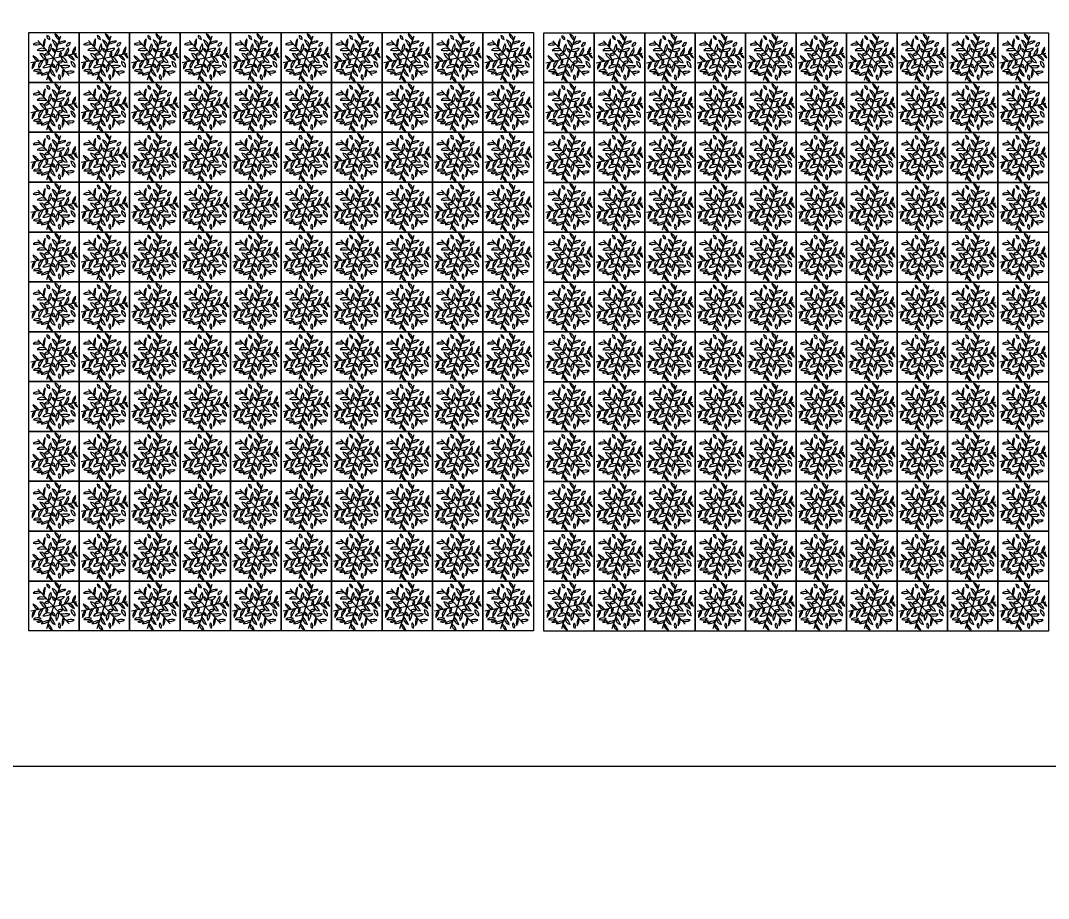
# Model space of a CAD drawing. Header units: metres. Extents: x 256329 to 886268, y -249371 to 355.
# Drawn here: x 283942.9 to 284017.1, y -1363.9 to -1300.5 of the extents above; entities that cross this region are included whole.
import ezdxf

# ---------------------------------------------------------------- set-up
doc = ezdxf.new("R2010")
doc.units = ezdxf.units.M
doc.header["$MEASUREMENT"] = 0
doc.linetypes.add('CONTINULUS', pattern=[0])
doc.layers.get('0').update_dxf_attribs({"lineweight": 18})
doc.layers.add('PLANTATION_TREECOVER', color=7, linetype='Continuous', lineweight=0)
doc.layers.add('Tree', color=74, linetype='Continuous', lineweight=13)

# ---------------------------------------------------------------- blocks, each defined once
blk = doc.blocks.new('A$C6F0F3F3F')
at = {"layer": 'Tree'}
for points in [[(11.426392, 11.790096, 0), (15.031606, 22.902685, 0)], [(11.426392, 11.790096, 0), (3.605215, 20.468598, 0)], [(11.426392, 11.790096, 0), (0, 9.356009, 0)], [(11.426392, 11.790096, 0), (7.821177, 0.677507, 0)], [(11.426392, 11.790096, 0), (22.852784, 14.224183, 0)], [(11.426392, 11.790096, 0), (19.247569, 3.111594, 0)]]:
    blk.add_polyline3d(points, dxfattribs=at)
for centre, radius, start, end in [((11.120845, 18.413345), 4.90957, 143.352114, 190.996545), ((-1.25612, 20.592765), 8.471286, 338.197007, 5.086634), ((9.764253, 22.825559), 1.769329, 176.542682, 264.472253), ((7.667081, 21.033932), 1.926978, 0.907665, 80.10727), ((9.887161, 17.601211), 3.271067, 347.270177, 75.718811), ((27.784167, 28.312846), 18.680149, 203.811293, 217.500286), ((11.020776, 20.654709), 3.276921, 359.750033, 72.049714), ((19.329942, 26.484926), 7.787059, 200.387846, 229.063215), ((2.53322, 26.114065), 7.787059, 260.387846, 289.063215), ((3.427754, 16.003007), 3.276921, 59.750033, 132.049714), ((5.624203, 13.362641), 3.271067, 47.270177, 135.718811), ((5.296158, 34.21772), 18.680149, 263.811293, 277.500286), ((15.092097, 15.239064), 6.227079, 145.152652, 185.934817), ((7.192581, 17.275586), 3.177145, 302.472927, 28.614542), ((12.533412, 16.438094), 1.769329, 176.542682, 264.472253), ((10.43624, 14.646467), 1.926978, 0.907665, 80.10727), ((16.246138, 10.339986), 6.227079, 85.152652, 125.934817), ((14.06006, 18.199428), 3.177145, 242.472927, 328.614542), ((17.00952, 15.366332), 4.90957, 83.352114, 130.996545), ((12.708471, 27.174808), 8.471286, 278.197007, 305.086634), ((33.914401, 5.885222), 18.680149, 143.811293, 157.500286), ((15.68935, 16.028666), 3.271067, 287.270177, 15.718811), ((17.965406, 19.597701), 1.807533, 262.863919, 358.578184), ((19.835592, 17.425025), 2.128765, 91.701535, 169.740567), ((28.277899, 12.329824), 7.787059, 140.387846, 169.063215), ((19.074199, 16.610664), 3.276921, 299.750033, 12.049714), ((-2.538199, 5.208053), 8.471286, 38.197007, 65.086634), ((5.537717, 14.837109), 4.90957, 203.352114, 250.996545), ((7.163434, 7.551526), 3.271067, 107.270177, 195.718811), ((-11.061617, 17.69497), 18.680149, 323.811293, 337.500286), ((4.558913, 10.866254), 3.177145, 2.472927, 88.614542), ((10.272351, 16.689174), 6.227079, 205.152652, 245.934817), ((7.954617, 15.072803), 1.769329, 236.542682, 324.472253), ((8.457626, 12.360785), 1.926978, 60.907665, 140.10727), ((9.447777, 9.504414), 1.926978, 120.907665, 200.10727), ((6.847597, 10.424805), 1.769329, 296.542682, 24.472253), ((14.898166, 8.507389), 1.769329, 56.542682, 144.472253), ((16.005187, 13.155387), 1.769329, 116.542682, 204.472253), ((13.405006, 14.075778), 1.926978, 300.907665, 20.10727), ((18.293871, 12.713939), 3.177145, 182.472927, 268.614542), ((12.580433, 6.891018), 6.227079, 25.152652, 65.934817), ((25.390983, 18.372139), 8.471286, 218.197007, 245.086634), ((17.315067, 8.743083), 4.90957, 23.352114, 70.996545), ((24.573483, 14.815876), 3.158107, 196.023843, 246.01087), ((20.582015, 11.344022), 2.770301, 12.223329, 69.811384), ((3.947117, 7.005429), 3.276921, 119.750033, 192.049714), ((-5.256583, 11.286269), 7.787059, 320.387846, 349.063215), ((3.552, 2.885752), 3.276921, 59.750033, 132.049714), ((2.657467, 12.99681), 7.787059, 260.387846, 289.063215), ((6.606645, 13.240206), 6.227079, 265.152652, 305.934817), ((8.792724, 5.380764), 3.177145, 62.472927, 148.614542), ((12.965622, 5.978981), 3.271067, 167.270177, 255.718811), ((-4.931384, -4.732654), 18.680149, 23.811293, 37.500286), ((10.319371, 7.142098), 1.769329, 356.542682, 84.472253), ((12.416543, 8.933725), 1.926978, 180.907665, 260.10727), ((15.660202, 6.304606), 3.177145, 122.472927, 208.614542), ((7.760687, 8.341128), 6.227079, 325.152652, 5.934817), ((14.395158, 11.219407), 1.926978, 240.907665, 320.10727), ((17.22858, 10.217551), 3.271067, 227.270177, 315.718811), ((17.556626, -10.637528), 18.680149, 83.811293, 97.500286), ((24.108904, 2.987427), 8.471286, 158.197007, 185.086634), ((11.731939, 5.166847), 4.90957, 323.352114, 10.996545), ((19.42503, 7.577185), 3.276921, 239.750033, 312.049714), ((20.319563, -2.533873), 7.787059, 80.387846, 109.063215), ((23.097385, 10.05158), 3.053758, 178.657091, 251.158344), ((19.55496, 7.57964), 2.590183, 350.708992, 79.106442), ((4.952686, 1.523572), 3.158107, 76.023843, 126.01087), ((3.941707, 6.716211), 2.770301, 252.223329, 309.811384), ((10.144313, -3.594616), 8.471286, 98.197007, 125.086634), ((5.843264, 8.21386), 4.90957, 263.352114, 310.996545), ((11.836625, 3.117416), 3.276921, 179.750033, 252.049714), ((3.527459, -2.712801), 7.787059, 20.387846, 49.063215), ((15.577722, 2.445874), 1.807533, 142.863919, 238.578184), ((12.761037, 1.912584), 2.128765, 331.701535, 49.740567)]:
    blk.add_arc(centre, radius, start, end, dxfattribs=at)

msp = doc.modelspace()

# ---------------------------------------------------------------- linework, layer by layer
msp.add_lwpolyline([(283932.142067, -896.325846), (284300.184425, -896.325846), (284300.184425, -1354.365052), (283932.142067, -1354.365052)], close=True)
at = {"layer": 'PLANTATION_TREECOVER', "color": 3, "linetype": 'CONTINULUS', "ltscale": 0.05}
for points in [[(283943.442523, -1301.328302), (283947.087994, -1301.328302), (283947.087994, -1304.930469), (283943.442523, -1304.930469)], [(283947.087994, -1301.328302), (283950.733465, -1301.328302), (283950.733465, -1304.930469), (283947.087994, -1304.930469)], [(283950.733465, -1301.328302), (283954.378937, -1301.328302), (283954.378937, -1304.930469), (283950.733465, -1304.930469)], [(283954.378937, -1301.328302), (283958.024408, -1301.328302), (283958.024408, -1304.930469), (283954.378937, -1304.930469)], [(283958.024408, -1301.328302), (283961.669879, -1301.328302), (283961.669879, -1304.930469), (283958.024408, -1304.930469)], [(283961.669879, -1301.328302), (283965.315351, -1301.328302), (283965.315351, -1304.930469), (283961.669879, -1304.930469)], [(283965.315351, -1301.328302), (283968.960822, -1301.328302), (283968.960822, -1304.930469), (283965.315351, -1304.930469)], [(283968.960822, -1301.328302), (283972.606294, -1301.328302), (283972.606294, -1304.930469), (283968.960822, -1304.930469)], [(283972.606294, -1301.328302), (283976.251765, -1301.328302), (283976.251765, -1304.930469), (283972.606294, -1304.930469)], [(283976.251765, -1301.328302), (283979.897236, -1301.328302), (283979.897236, -1304.930469), (283976.251765, -1304.930469)], [(283980.642778, -1301.340692), (283984.288249, -1301.340692), (283984.288249, -1304.94286), (283980.642778, -1304.94286)], [(283984.288249, -1301.340692), (283987.93372, -1301.340692), (283987.93372, -1304.94286), (283984.288249, -1304.94286)], [(283987.93372, -1301.340692), (283991.579192, -1301.340692), (283991.579192, -1304.94286), (283987.93372, -1304.94286)], [(283991.579192, -1301.340692), (283995.224663, -1301.340692), (283995.224663, -1304.94286), (283991.579192, -1304.94286)], [(283995.224663, -1301.340692), (283998.870135, -1301.340692), (283998.870135, -1304.94286), (283995.224663, -1304.94286)], [(283998.870135, -1301.340692), (284002.515606, -1301.340692), (284002.515606, -1304.94286), (283998.870135, -1304.94286)], [(284002.515606, -1301.340692), (284006.161077, -1301.340692), (284006.161077, -1304.94286), (284002.515606, -1304.94286)], [(284006.161077, -1301.340692), (284009.806549, -1301.340692), (284009.806549, -1304.94286), (284006.161077, -1304.94286)], [(284009.806549, -1301.340692), (284013.45202, -1301.340692), (284013.45202, -1304.94286), (284009.806549, -1304.94286)], [(284013.45202, -1301.340692), (284017.097491, -1301.340692), (284017.097491, -1304.94286), (284013.45202, -1304.94286)], [(283943.442523, -1304.930469), (283947.087994, -1304.930469), (283947.087994, -1308.532637), (283943.442523, -1308.532637)], [(283947.087994, -1304.930469), (283950.733465, -1304.930469), (283950.733465, -1308.532637), (283947.087994, -1308.532637)], [(283950.733465, -1304.930469), (283954.378937, -1304.930469), (283954.378937, -1308.532637), (283950.733465, -1308.532637)], [(283954.378937, -1304.930469), (283958.024408, -1304.930469), (283958.024408, -1308.532637), (283954.378937, -1308.532637)], [(283958.024408, -1304.930469), (283961.669879, -1304.930469), (283961.669879, -1308.532637), (283958.024408, -1308.532637)], [(283961.669879, -1304.930469), (283965.315351, -1304.930469), (283965.315351, -1308.532637), (283961.669879, -1308.532637)], [(283965.315351, -1304.930469), (283968.960822, -1304.930469), (283968.960822, -1308.532637), (283965.315351, -1308.532637)], [(283968.960822, -1304.930469), (283972.606294, -1304.930469), (283972.606294, -1308.532637), (283968.960822, -1308.532637)], [(283972.606294, -1304.930469), (283976.251765, -1304.930469), (283976.251765, -1308.532637), (283972.606294, -1308.532637)], [(283976.251765, -1304.930469), (283979.897236, -1304.930469), (283979.897236, -1308.532637), (283976.251765, -1308.532637)], [(283980.642778, -1304.94286), (283984.288249, -1304.94286), (283984.288249, -1308.545027), (283980.642778, -1308.545027)], [(283984.288249, -1304.94286), (283987.93372, -1304.94286), (283987.93372, -1308.545027), (283984.288249, -1308.545027)], [(283987.93372, -1304.94286), (283991.579192, -1304.94286), (283991.579192, -1308.545027), (283987.93372, -1308.545027)], [(283991.579192, -1304.94286), (283995.224663, -1304.94286), (283995.224663, -1308.545027), (283991.579192, -1308.545027)], [(283995.224663, -1304.94286), (283998.870135, -1304.94286), (283998.870135, -1308.545027), (283995.224663, -1308.545027)], [(283998.870135, -1304.94286), (284002.515606, -1304.94286), (284002.515606, -1308.545027), (283998.870135, -1308.545027)], [(284002.515606, -1304.94286), (284006.161077, -1304.94286), (284006.161077, -1308.545027), (284002.515606, -1308.545027)], [(284006.161077, -1304.94286), (284009.806549, -1304.94286), (284009.806549, -1308.545027), (284006.161077, -1308.545027)], [(284009.806549, -1304.94286), (284013.45202, -1304.94286), (284013.45202, -1308.545027), (284009.806549, -1308.545027)], [(284013.45202, -1304.94286), (284017.097491, -1304.94286), (284017.097491, -1308.545027), (284013.45202, -1308.545027)], [(283943.442523, -1308.532637), (283947.087994, -1308.532637), (283947.087994, -1312.134804), (283943.442523, -1312.134804)], [(283947.087994, -1308.532637), (283950.733465, -1308.532637), (283950.733465, -1312.134804), (283947.087994, -1312.134804)], [(283950.733465, -1308.532637), (283954.378937, -1308.532637), (283954.378937, -1312.134804), (283950.733465, -1312.134804)], [(283954.378937, -1308.532637), (283958.024408, -1308.532637), (283958.024408, -1312.134804), (283954.378937, -1312.134804)], [(283958.024408, -1308.532637), (283961.669879, -1308.532637), (283961.669879, -1312.134804), (283958.024408, -1312.134804)], [(283961.669879, -1308.532637), (283965.315351, -1308.532637), (283965.315351, -1312.134804), (283961.669879, -1312.134804)], [(283965.315351, -1308.532637), (283968.960822, -1308.532637), (283968.960822, -1312.134804), (283965.315351, -1312.134804)], [(283968.960822, -1308.532637), (283972.606294, -1308.532637), (283972.606294, -1312.134804), (283968.960822, -1312.134804)], [(283972.606294, -1308.532637), (283976.251765, -1308.532637), (283976.251765, -1312.134804), (283972.606294, -1312.134804)], [(283976.251765, -1308.532637), (283979.897236, -1308.532637), (283979.897236, -1312.134804), (283976.251765, -1312.134804)], [(283980.642778, -1308.545027), (283984.288249, -1308.545027), (283984.288249, -1312.147195), (283980.642778, -1312.147195)], [(283984.288249, -1308.545027), (283987.93372, -1308.545027), (283987.93372, -1312.147195), (283984.288249, -1312.147195)], [(283987.93372, -1308.545027), (283991.579192, -1308.545027), (283991.579192, -1312.147195), (283987.93372, -1312.147195)], [(283991.579192, -1308.545027), (283995.224663, -1308.545027), (283995.224663, -1312.147195), (283991.579192, -1312.147195)], [(283995.224663, -1308.545027), (283998.870135, -1308.545027), (283998.870135, -1312.147195), (283995.224663, -1312.147195)], [(283998.870135, -1308.545027), (284002.515606, -1308.545027), (284002.515606, -1312.147195), (283998.870135, -1312.147195)], [(284002.515606, -1308.545027), (284006.161077, -1308.545027), (284006.161077, -1312.147195), (284002.515606, -1312.147195)], [(284006.161077, -1308.545027), (284009.806549, -1308.545027), (284009.806549, -1312.147195), (284006.161077, -1312.147195)], [(284009.806549, -1308.545027), (284013.45202, -1308.545027), (284013.45202, -1312.147195), (284009.806549, -1312.147195)], [(284013.45202, -1308.545027), (284017.097491, -1308.545027), (284017.097491, -1312.147195), (284013.45202, -1312.147195)], [(283943.442523, -1312.134804), (283947.087994, -1312.134804), (283947.087994, -1315.736971), (283943.442523, -1315.736971)], [(283947.087994, -1312.134804), (283950.733465, -1312.134804), (283950.733465, -1315.736971), (283947.087994, -1315.736971)], [(283950.733465, -1312.134804), (283954.378937, -1312.134804), (283954.378937, -1315.736971), (283950.733465, -1315.736971)], [(283954.378937, -1312.134804), (283958.024408, -1312.134804), (283958.024408, -1315.736971), (283954.378937, -1315.736971)], [(283958.024408, -1312.134804), (283961.669879, -1312.134804), (283961.669879, -1315.736971), (283958.024408, -1315.736971)], [(283961.669879, -1312.134804), (283965.315351, -1312.134804), (283965.315351, -1315.736971), (283961.669879, -1315.736971)], [(283965.315351, -1312.134804), (283968.960822, -1312.134804), (283968.960822, -1315.736971), (283965.315351, -1315.736971)], [(283968.960822, -1312.134804), (283972.606294, -1312.134804), (283972.606294, -1315.736971), (283968.960822, -1315.736971)], [(283972.606294, -1312.134804), (283976.251765, -1312.134804), (283976.251765, -1315.736971), (283972.606294, -1315.736971)], [(283976.251765, -1312.134804), (283979.897236, -1312.134804), (283979.897236, -1315.736971), (283976.251765, -1315.736971)], [(283980.642778, -1312.147195), (283984.288249, -1312.147195), (283984.288249, -1315.749362), (283980.642778, -1315.749362)], [(283984.288249, -1312.147195), (283987.93372, -1312.147195), (283987.93372, -1315.749362), (283984.288249, -1315.749362)], [(283987.93372, -1312.147195), (283991.579192, -1312.147195), (283991.579192, -1315.749362), (283987.93372, -1315.749362)], [(283991.579192, -1312.147195), (283995.224663, -1312.147195), (283995.224663, -1315.749362), (283991.579192, -1315.749362)], [(283995.224663, -1312.147195), (283998.870135, -1312.147195), (283998.870135, -1315.749362), (283995.224663, -1315.749362)], [(283998.870135, -1312.147195), (284002.515606, -1312.147195), (284002.515606, -1315.749362), (283998.870135, -1315.749362)], [(284002.515606, -1312.147195), (284006.161077, -1312.147195), (284006.161077, -1315.749362), (284002.515606, -1315.749362)], [(284006.161077, -1312.147195), (284009.806549, -1312.147195), (284009.806549, -1315.749362), (284006.161077, -1315.749362)], [(284009.806549, -1312.147195), (284013.45202, -1312.147195), (284013.45202, -1315.749362), (284009.806549, -1315.749362)], [(284013.45202, -1312.147195), (284017.097491, -1312.147195), (284017.097491, -1315.749362), (284013.45202, -1315.749362)], [(283943.442523, -1315.736971), (283947.087994, -1315.736971), (283947.087994, -1319.339139), (283943.442523, -1319.339139)], [(283947.087994, -1315.736971), (283950.733465, -1315.736971), (283950.733465, -1319.339139), (283947.087994, -1319.339139)], [(283950.733465, -1315.736971), (283954.378937, -1315.736971), (283954.378937, -1319.339139), (283950.733465, -1319.339139)], [(283954.378937, -1315.736971), (283958.024408, -1315.736971), (283958.024408, -1319.339139), (283954.378937, -1319.339139)], [(283958.024408, -1315.736971), (283961.669879, -1315.736971), (283961.669879, -1319.339139), (283958.024408, -1319.339139)], [(283961.669879, -1315.736971), (283965.315351, -1315.736971), (283965.315351, -1319.339139), (283961.669879, -1319.339139)], [(283965.315351, -1315.736971), (283968.960822, -1315.736971), (283968.960822, -1319.339139), (283965.315351, -1319.339139)], [(283968.960822, -1315.736971), (283972.606294, -1315.736971), (283972.606294, -1319.339139), (283968.960822, -1319.339139)], [(283972.606294, -1315.736971), (283976.251765, -1315.736971), (283976.251765, -1319.339139), (283972.606294, -1319.339139)], [(283976.251765, -1315.736971), (283979.897236, -1315.736971), (283979.897236, -1319.339139), (283976.251765, -1319.339139)], [(283980.642778, -1315.749362), (283984.288249, -1315.749362), (283984.288249, -1319.35153), (283980.642778, -1319.35153)], [(283984.288249, -1315.749362), (283987.93372, -1315.749362), (283987.93372, -1319.35153), (283984.288249, -1319.35153)], [(283987.93372, -1315.749362), (283991.579192, -1315.749362), (283991.579192, -1319.35153), (283987.93372, -1319.35153)], [(283991.579192, -1315.749362), (283995.224663, -1315.749362), (283995.224663, -1319.35153), (283991.579192, -1319.35153)], [(283995.224663, -1315.749362), (283998.870135, -1315.749362), (283998.870135, -1319.35153), (283995.224663, -1319.35153)], [(283998.870135, -1315.749362), (284002.515606, -1315.749362), (284002.515606, -1319.35153), (283998.870135, -1319.35153)], [(284002.515606, -1315.749362), (284006.161077, -1315.749362), (284006.161077, -1319.35153), (284002.515606, -1319.35153)], [(284006.161077, -1315.749362), (284009.806549, -1315.749362), (284009.806549, -1319.35153), (284006.161077, -1319.35153)], [(284009.806549, -1315.749362), (284013.45202, -1315.749362), (284013.45202, -1319.35153), (284009.806549, -1319.35153)], [(284013.45202, -1315.749362), (284017.097491, -1315.749362), (284017.097491, -1319.35153), (284013.45202, -1319.35153)], [(283943.442523, -1319.339139), (283947.087994, -1319.339139), (283947.087994, -1322.941306), (283943.442523, -1322.941306)], [(283947.087994, -1319.339139), (283950.733465, -1319.339139), (283950.733465, -1322.941306), (283947.087994, -1322.941306)], [(283950.733465, -1319.339139), (283954.378937, -1319.339139), (283954.378937, -1322.941306), (283950.733465, -1322.941306)], [(283954.378937, -1319.339139), (283958.024408, -1319.339139), (283958.024408, -1322.941306), (283954.378937, -1322.941306)], [(283958.024408, -1319.339139), (283961.669879, -1319.339139), (283961.669879, -1322.941306), (283958.024408, -1322.941306)], [(283961.669879, -1319.339139), (283965.315351, -1319.339139), (283965.315351, -1322.941306), (283961.669879, -1322.941306)], [(283965.315351, -1319.339139), (283968.960822, -1319.339139), (283968.960822, -1322.941306), (283965.315351, -1322.941306)], [(283968.960822, -1319.339139), (283972.606294, -1319.339139), (283972.606294, -1322.941306), (283968.960822, -1322.941306)], [(283972.606294, -1319.339139), (283976.251765, -1319.339139), (283976.251765, -1322.941306), (283972.606294, -1322.941306)], [(283976.251765, -1319.339139), (283979.897236, -1319.339139), (283979.897236, -1322.941306), (283976.251765, -1322.941306)], [(283980.642778, -1319.35153), (283984.288249, -1319.35153), (283984.288249, -1322.953697), (283980.642778, -1322.953697)], [(283984.288249, -1319.35153), (283987.93372, -1319.35153), (283987.93372, -1322.953697), (283984.288249, -1322.953697)], [(283987.93372, -1319.35153), (283991.579192, -1319.35153), (283991.579192, -1322.953697), (283987.93372, -1322.953697)], [(283991.579192, -1319.35153), (283995.224663, -1319.35153), (283995.224663, -1322.953697), (283991.579192, -1322.953697)], [(283995.224663, -1319.35153), (283998.870135, -1319.35153), (283998.870135, -1322.953697), (283995.224663, -1322.953697)], [(283998.870135, -1319.35153), (284002.515606, -1319.35153), (284002.515606, -1322.953697), (283998.870135, -1322.953697)], [(284002.515606, -1319.35153), (284006.161077, -1319.35153), (284006.161077, -1322.953697), (284002.515606, -1322.953697)], [(284006.161077, -1319.35153), (284009.806549, -1319.35153), (284009.806549, -1322.953697), (284006.161077, -1322.953697)], [(284009.806549, -1319.35153), (284013.45202, -1319.35153), (284013.45202, -1322.953697), (284009.806549, -1322.953697)], [(284013.45202, -1319.35153), (284017.097491, -1319.35153), (284017.097491, -1322.953697), (284013.45202, -1322.953697)], [(283943.442523, -1322.941306), (283947.087994, -1322.941306), (283947.087994, -1326.543474), (283943.442523, -1326.543474)], [(283947.087994, -1322.941306), (283950.733465, -1322.941306), (283950.733465, -1326.543474), (283947.087994, -1326.543474)], [(283950.733465, -1322.941306), (283954.378937, -1322.941306), (283954.378937, -1326.543474), (283950.733465, -1326.543474)], [(283954.378937, -1322.941306), (283958.024408, -1322.941306), (283958.024408, -1326.543474), (283954.378937, -1326.543474)], [(283958.024408, -1322.941306), (283961.669879, -1322.941306), (283961.669879, -1326.543474), (283958.024408, -1326.543474)], [(283961.669879, -1322.941306), (283965.315351, -1322.941306), (283965.315351, -1326.543474), (283961.669879, -1326.543474)], [(283965.315351, -1322.941306), (283968.960822, -1322.941306), (283968.960822, -1326.543474), (283965.315351, -1326.543474)], [(283968.960822, -1322.941306), (283972.606294, -1322.941306), (283972.606294, -1326.543474), (283968.960822, -1326.543474)], [(283972.606294, -1322.941306), (283976.251765, -1322.941306), (283976.251765, -1326.543474), (283972.606294, -1326.543474)], [(283976.251765, -1322.941306), (283979.897236, -1322.941306), (283979.897236, -1326.543474), (283976.251765, -1326.543474)], [(283980.642778, -1322.953697), (283984.288249, -1322.953697), (283984.288249, -1326.555865), (283980.642778, -1326.555865)], [(283984.288249, -1322.953697), (283987.93372, -1322.953697), (283987.93372, -1326.555865), (283984.288249, -1326.555865)], [(283987.93372, -1322.953697), (283991.579192, -1322.953697), (283991.579192, -1326.555865), (283987.93372, -1326.555865)], [(283991.579192, -1322.953697), (283995.224663, -1322.953697), (283995.224663, -1326.555865), (283991.579192, -1326.555865)], [(283995.224663, -1322.953697), (283998.870135, -1322.953697), (283998.870135, -1326.555865), (283995.224663, -1326.555865)], [(283998.870135, -1322.953697), (284002.515606, -1322.953697), (284002.515606, -1326.555865), (283998.870135, -1326.555865)], [(284002.515606, -1322.953697), (284006.161077, -1322.953697), (284006.161077, -1326.555865), (284002.515606, -1326.555865)], [(284006.161077, -1322.953697), (284009.806549, -1322.953697), (284009.806549, -1326.555865), (284006.161077, -1326.555865)], [(284009.806549, -1322.953697), (284013.45202, -1322.953697), (284013.45202, -1326.555865), (284009.806549, -1326.555865)], [(284013.45202, -1322.953697), (284017.097491, -1322.953697), (284017.097491, -1326.555865), (284013.45202, -1326.555865)], [(283943.442523, -1326.543474), (283947.087994, -1326.543474), (283947.087994, -1330.145641), (283943.442523, -1330.145641)], [(283947.087994, -1326.543474), (283950.733465, -1326.543474), (283950.733465, -1330.145641), (283947.087994, -1330.145641)], [(283950.733465, -1326.543474), (283954.378937, -1326.543474), (283954.378937, -1330.145641), (283950.733465, -1330.145641)], [(283954.378937, -1326.543474), (283958.024408, -1326.543474), (283958.024408, -1330.145641), (283954.378937, -1330.145641)], [(283958.024408, -1326.543474), (283961.669879, -1326.543474), (283961.669879, -1330.145641), (283958.024408, -1330.145641)], [(283961.669879, -1326.543474), (283965.315351, -1326.543474), (283965.315351, -1330.145641), (283961.669879, -1330.145641)], [(283965.315351, -1326.543474), (283968.960822, -1326.543474), (283968.960822, -1330.145641), (283965.315351, -1330.145641)], [(283968.960822, -1326.543474), (283972.606294, -1326.543474), (283972.606294, -1330.145641), (283968.960822, -1330.145641)], [(283972.606294, -1326.543474), (283976.251765, -1326.543474), (283976.251765, -1330.145641), (283972.606294, -1330.145641)], [(283976.251765, -1326.543474), (283979.897236, -1326.543474), (283979.897236, -1330.145641), (283976.251765, -1330.145641)], [(283980.642778, -1326.555865), (283984.288249, -1326.555865), (283984.288249, -1330.158032), (283980.642778, -1330.158032)], [(283984.288249, -1326.555865), (283987.93372, -1326.555865), (283987.93372, -1330.158032), (283984.288249, -1330.158032)], [(283987.93372, -1326.555865), (283991.579192, -1326.555865), (283991.579192, -1330.158032), (283987.93372, -1330.158032)], [(283991.579192, -1326.555865), (283995.224663, -1326.555865), (283995.224663, -1330.158032), (283991.579192, -1330.158032)], [(283995.224663, -1326.555865), (283998.870135, -1326.555865), (283998.870135, -1330.158032), (283995.224663, -1330.158032)], [(283998.870135, -1326.555865), (284002.515606, -1326.555865), (284002.515606, -1330.158032), (283998.870135, -1330.158032)], [(284002.515606, -1326.555865), (284006.161077, -1326.555865), (284006.161077, -1330.158032), (284002.515606, -1330.158032)], [(284006.161077, -1326.555865), (284009.806549, -1326.555865), (284009.806549, -1330.158032), (284006.161077, -1330.158032)], [(284009.806549, -1326.555865), (284013.45202, -1326.555865), (284013.45202, -1330.158032), (284009.806549, -1330.158032)], [(284013.45202, -1326.555865), (284017.097491, -1326.555865), (284017.097491, -1330.158032), (284013.45202, -1330.158032)], [(283943.442523, -1330.145641), (283947.087994, -1330.145641), (283947.087994, -1333.747809), (283943.442523, -1333.747809)], [(283947.087994, -1330.145641), (283950.733465, -1330.145641), (283950.733465, -1333.747809), (283947.087994, -1333.747809)], [(283950.733465, -1330.145641), (283954.378937, -1330.145641), (283954.378937, -1333.747809), (283950.733465, -1333.747809)], [(283954.378937, -1330.145641), (283958.024408, -1330.145641), (283958.024408, -1333.747809), (283954.378937, -1333.747809)], [(283958.024408, -1330.145641), (283961.669879, -1330.145641), (283961.669879, -1333.747809), (283958.024408, -1333.747809)], [(283961.669879, -1330.145641), (283965.315351, -1330.145641), (283965.315351, -1333.747809), (283961.669879, -1333.747809)], [(283965.315351, -1330.145641), (283968.960822, -1330.145641), (283968.960822, -1333.747809), (283965.315351, -1333.747809)], [(283968.960822, -1330.145641), (283972.606294, -1330.145641), (283972.606294, -1333.747809), (283968.960822, -1333.747809)], [(283972.606294, -1330.145641), (283976.251765, -1330.145641), (283976.251765, -1333.747809), (283972.606294, -1333.747809)], [(283976.251765, -1330.145641), (283979.897236, -1330.145641), (283979.897236, -1333.747809), (283976.251765, -1333.747809)], [(283980.642778, -1330.158032), (283984.288249, -1330.158032), (283984.288249, -1333.760199), (283980.642778, -1333.760199)], [(283984.288249, -1330.158032), (283987.93372, -1330.158032), (283987.93372, -1333.760199), (283984.288249, -1333.760199)], [(283987.93372, -1330.158032), (283991.579192, -1330.158032), (283991.579192, -1333.760199), (283987.93372, -1333.760199)], [(283991.579192, -1330.158032), (283995.224663, -1330.158032), (283995.224663, -1333.760199), (283991.579192, -1333.760199)], [(283995.224663, -1330.158032), (283998.870135, -1330.158032), (283998.870135, -1333.760199), (283995.224663, -1333.760199)], [(283998.870135, -1330.158032), (284002.515606, -1330.158032), (284002.515606, -1333.760199), (283998.870135, -1333.760199)], [(284002.515606, -1330.158032), (284006.161077, -1330.158032), (284006.161077, -1333.760199), (284002.515606, -1333.760199)], [(284006.161077, -1330.158032), (284009.806549, -1330.158032), (284009.806549, -1333.760199), (284006.161077, -1333.760199)], [(284009.806549, -1330.158032), (284013.45202, -1330.158032), (284013.45202, -1333.760199), (284009.806549, -1333.760199)], [(284013.45202, -1330.158032), (284017.097491, -1330.158032), (284017.097491, -1333.760199), (284013.45202, -1333.760199)], [(283943.442523, -1333.747809), (283947.087994, -1333.747809), (283947.087994, -1337.349976), (283943.442523, -1337.349976)], [(283947.087994, -1333.747809), (283950.733465, -1333.747809), (283950.733465, -1337.349976), (283947.087994, -1337.349976)], [(283950.733465, -1333.747809), (283954.378937, -1333.747809), (283954.378937, -1337.349976), (283950.733465, -1337.349976)], [(283954.378937, -1333.747809), (283958.024408, -1333.747809), (283958.024408, -1337.349976), (283954.378937, -1337.349976)], [(283958.024408, -1333.747809), (283961.669879, -1333.747809), (283961.669879, -1337.349976), (283958.024408, -1337.349976)], [(283961.669879, -1333.747809), (283965.315351, -1333.747809), (283965.315351, -1337.349976), (283961.669879, -1337.349976)], [(283965.315351, -1333.747809), (283968.960822, -1333.747809), (283968.960822, -1337.349976), (283965.315351, -1337.349976)], [(283968.960822, -1333.747809), (283972.606294, -1333.747809), (283972.606294, -1337.349976), (283968.960822, -1337.349976)], [(283972.606294, -1333.747809), (283976.251765, -1333.747809), (283976.251765, -1337.349976), (283972.606294, -1337.349976)], [(283976.251765, -1333.747809), (283979.897236, -1333.747809), (283979.897236, -1337.349976), (283976.251765, -1337.349976)], [(283980.642778, -1333.760199), (283984.288249, -1333.760199), (283984.288249, -1337.362367), (283980.642778, -1337.362367)], [(283984.288249, -1333.760199), (283987.93372, -1333.760199), (283987.93372, -1337.362367), (283984.288249, -1337.362367)], [(283987.93372, -1333.760199), (283991.579192, -1333.760199), (283991.579192, -1337.362367), (283987.93372, -1337.362367)], [(283991.579192, -1333.760199), (283995.224663, -1333.760199), (283995.224663, -1337.362367), (283991.579192, -1337.362367)], [(283995.224663, -1333.760199), (283998.870135, -1333.760199), (283998.870135, -1337.362367), (283995.224663, -1337.362367)], [(283998.870135, -1333.760199), (284002.515606, -1333.760199), (284002.515606, -1337.362367), (283998.870135, -1337.362367)], [(284002.515606, -1333.760199), (284006.161077, -1333.760199), (284006.161077, -1337.362367), (284002.515606, -1337.362367)], [(284006.161077, -1333.760199), (284009.806549, -1333.760199), (284009.806549, -1337.362367), (284006.161077, -1337.362367)], [(284009.806549, -1333.760199), (284013.45202, -1333.760199), (284013.45202, -1337.362367), (284009.806549, -1337.362367)], [(284013.45202, -1333.760199), (284017.097491, -1333.760199), (284017.097491, -1337.362367), (284013.45202, -1337.362367)], [(283943.442523, -1337.349976), (283947.087994, -1337.349976), (283947.087994, -1340.952144), (283943.442523, -1340.952144)], [(283947.087994, -1337.349976), (283950.733465, -1337.349976), (283950.733465, -1340.952144), (283947.087994, -1340.952144)], [(283950.733465, -1337.349976), (283954.378937, -1337.349976), (283954.378937, -1340.952144), (283950.733465, -1340.952144)], [(283954.378937, -1337.349976), (283958.024408, -1337.349976), (283958.024408, -1340.952144), (283954.378937, -1340.952144)], [(283958.024408, -1337.349976), (283961.669879, -1337.349976), (283961.669879, -1340.952144), (283958.024408, -1340.952144)], [(283961.669879, -1337.349976), (283965.315351, -1337.349976), (283965.315351, -1340.952144), (283961.669879, -1340.952144)], [(283965.315351, -1337.349976), (283968.960822, -1337.349976), (283968.960822, -1340.952144), (283965.315351, -1340.952144)], [(283968.960822, -1337.349976), (283972.606294, -1337.349976), (283972.606294, -1340.952144), (283968.960822, -1340.952144)], [(283972.606294, -1337.349976), (283976.251765, -1337.349976), (283976.251765, -1340.952144), (283972.606294, -1340.952144)], [(283976.251765, -1337.349976), (283979.897236, -1337.349976), (283979.897236, -1340.952144), (283976.251765, -1340.952144)], [(283980.642778, -1337.362367), (283984.288249, -1337.362367), (283984.288249, -1340.964534), (283980.642778, -1340.964534)], [(283984.288249, -1337.362367), (283987.93372, -1337.362367), (283987.93372, -1340.964534), (283984.288249, -1340.964534)], [(283987.93372, -1337.362367), (283991.579192, -1337.362367), (283991.579192, -1340.964534), (283987.93372, -1340.964534)], [(283991.579192, -1337.362367), (283995.224663, -1337.362367), (283995.224663, -1340.964534), (283991.579192, -1340.964534)], [(283995.224663, -1337.362367), (283998.870135, -1337.362367), (283998.870135, -1340.964534), (283995.224663, -1340.964534)], [(283998.870135, -1337.362367), (284002.515606, -1337.362367), (284002.515606, -1340.964534), (283998.870135, -1340.964534)], [(284002.515606, -1337.362367), (284006.161077, -1337.362367), (284006.161077, -1340.964534), (284002.515606, -1340.964534)], [(284006.161077, -1337.362367), (284009.806549, -1337.362367), (284009.806549, -1340.964534), (284006.161077, -1340.964534)], [(284009.806549, -1337.362367), (284013.45202, -1337.362367), (284013.45202, -1340.964534), (284009.806549, -1340.964534)], [(284013.45202, -1337.362367), (284017.097491, -1337.362367), (284017.097491, -1340.964534), (284013.45202, -1340.964534)], [(283943.442523, -1340.952144), (283947.087994, -1340.952144), (283947.087994, -1344.554311), (283943.442523, -1344.554311)], [(283947.087994, -1340.952144), (283950.733465, -1340.952144), (283950.733465, -1344.554311), (283947.087994, -1344.554311)], [(283950.733465, -1340.952144), (283954.378937, -1340.952144), (283954.378937, -1344.554311), (283950.733465, -1344.554311)], [(283954.378937, -1340.952144), (283958.024408, -1340.952144), (283958.024408, -1344.554311), (283954.378937, -1344.554311)], [(283958.024408, -1340.952144), (283961.669879, -1340.952144), (283961.669879, -1344.554311), (283958.024408, -1344.554311)], [(283961.669879, -1340.952144), (283965.315351, -1340.952144), (283965.315351, -1344.554311), (283961.669879, -1344.554311)], [(283965.315351, -1340.952144), (283968.960822, -1340.952144), (283968.960822, -1344.554311), (283965.315351, -1344.554311)], [(283968.960822, -1340.952144), (283972.606294, -1340.952144), (283972.606294, -1344.554311), (283968.960822, -1344.554311)], [(283972.606294, -1340.952144), (283976.251765, -1340.952144), (283976.251765, -1344.554311), (283972.606294, -1344.554311)], [(283976.251765, -1340.952144), (283979.897236, -1340.952144), (283979.897236, -1344.554311), (283976.251765, -1344.554311)], [(283980.642778, -1340.964534), (283984.288249, -1340.964534), (283984.288249, -1344.566702), (283980.642778, -1344.566702)], [(283984.288249, -1340.964534), (283987.93372, -1340.964534), (283987.93372, -1344.566702), (283984.288249, -1344.566702)], [(283987.93372, -1340.964534), (283991.579192, -1340.964534), (283991.579192, -1344.566702), (283987.93372, -1344.566702)], [(283991.579192, -1340.964534), (283995.224663, -1340.964534), (283995.224663, -1344.566702), (283991.579192, -1344.566702)], [(283995.224663, -1340.964534), (283998.870135, -1340.964534), (283998.870135, -1344.566702), (283995.224663, -1344.566702)], [(283998.870135, -1340.964534), (284002.515606, -1340.964534), (284002.515606, -1344.566702), (283998.870135, -1344.566702)], [(284002.515606, -1340.964534), (284006.161077, -1340.964534), (284006.161077, -1344.566702), (284002.515606, -1344.566702)], [(284006.161077, -1340.964534), (284009.806549, -1340.964534), (284009.806549, -1344.566702), (284006.161077, -1344.566702)], [(284009.806549, -1340.964534), (284013.45202, -1340.964534), (284013.45202, -1344.566702), (284009.806549, -1344.566702)], [(284013.45202, -1340.964534), (284017.097491, -1340.964534), (284017.097491, -1344.566702), (284013.45202, -1344.566702)]]:
    msp.add_lwpolyline(points, close=True, dxfattribs=at)

# ---------------------------------------------------------------- block references
at = {"layer": 'PLANTATION_TREECOVER', "color": 3, "linetype": 'CONTINULUS', "ltscale": 0.05, "xscale": 0.14507, "yscale": 0.14507, "zscale": 0.14507}
for p in [(283943.582905, -1304.873512), (283947.228376, -1304.873512), (283950.873847, -1304.873512), (283954.519319, -1304.873512), (283958.16479, -1304.873512), (283961.810261, -1304.873512), (283965.455733, -1304.873512), (283969.101204, -1304.873512), (283972.746675, -1304.873512), (283976.392147, -1304.873512), (283980.78316, -1304.885902), (283984.428631, -1304.885902), (283988.074102, -1304.885902), (283991.719574, -1304.885902), (283995.365045, -1304.885902), (283999.010516, -1304.885902), (284002.655988, -1304.885902), (284006.301459, -1304.885902), (284009.94693, -1304.885902), (284013.592402, -1304.885902), (283943.582905, -1308.475679), (283947.228376, -1308.475679), (283950.873847, -1308.475679), (283954.519319, -1308.475679), (283958.16479, -1308.475679), (283961.810261, -1308.475679), (283965.455733, -1308.475679), (283969.101204, -1308.475679), (283972.746675, -1308.475679), (283976.392147, -1308.475679), (283980.78316, -1308.48807), (283984.428631, -1308.48807), (283988.074102, -1308.48807), (283991.719574, -1308.48807), (283995.365045, -1308.48807), (283999.010516, -1308.48807), (284002.655988, -1308.48807), (284006.301459, -1308.48807), (284009.94693, -1308.48807), (284013.592402, -1308.48807), (283943.582905, -1312.077846), (283947.228376, -1312.077846), (283950.873847, -1312.077846), (283954.519319, -1312.077846), (283958.16479, -1312.077846), (283961.810261, -1312.077846), (283965.455733, -1312.077846), (283969.101204, -1312.077846), (283972.746675, -1312.077846), (283976.392147, -1312.077846), (283980.78316, -1312.090237), (283984.428631, -1312.090237), (283988.074102, -1312.090237), (283991.719574, -1312.090237), (283995.365045, -1312.090237), (283999.010516, -1312.090237), (284002.655988, -1312.090237), (284006.301459, -1312.090237), (284009.94693, -1312.090237), (284013.592402, -1312.090237), (283943.582905, -1315.680014), (283947.228376, -1315.680014), (283950.873847, -1315.680014), (283954.519319, -1315.680014), (283958.16479, -1315.680014), (283961.810261, -1315.680014), (283965.455733, -1315.680014), (283969.101204, -1315.680014), (283972.746675, -1315.680014), (283976.392147, -1315.680014), (283980.78316, -1315.692405), (283984.428631, -1315.692405), (283988.074102, -1315.692405), (283991.719574, -1315.692405), (283995.365045, -1315.692405), (283999.010516, -1315.692405), (284002.655988, -1315.692405), (284006.301459, -1315.692405), (284009.94693, -1315.692405), (284013.592402, -1315.692405), (283943.582905, -1319.282181), (283947.228376, -1319.282181), (283950.873847, -1319.282181), (283954.519319, -1319.282181), (283958.16479, -1319.282181), (283961.810261, -1319.282181), (283965.455733, -1319.282181), (283969.101204, -1319.282181), (283972.746675, -1319.282181), (283976.392147, -1319.282181), (283980.78316, -1319.294572), (283984.428631, -1319.294572), (283988.074102, -1319.294572), (283991.719574, -1319.294572), (283995.365045, -1319.294572), (283999.010516, -1319.294572), (284002.655988, -1319.294572), (284006.301459, -1319.294572), (284009.94693, -1319.294572), (284013.592402, -1319.294572), (283943.582905, -1322.884349), (283947.228376, -1322.884349), (283950.873847, -1322.884349), (283954.519319, -1322.884349), (283958.16479, -1322.884349), (283961.810261, -1322.884349), (283965.455733, -1322.884349), (283969.101204, -1322.884349), (283972.746675, -1322.884349), (283976.392147, -1322.884349), (283980.78316, -1322.89674), (283984.428631, -1322.89674), (283988.074102, -1322.89674), (283991.719574, -1322.89674), (283995.365045, -1322.89674), (283999.010516, -1322.89674), (284002.655988, -1322.89674), (284006.301459, -1322.89674), (284009.94693, -1322.89674), (284013.592402, -1322.89674), (283943.582905, -1326.486516), (283947.228376, -1326.486516), (283950.873847, -1326.486516), (283954.519319, -1326.486516), (283958.16479, -1326.486516), (283961.810261, -1326.486516), (283965.455733, -1326.486516), (283969.101204, -1326.486516), (283972.746675, -1326.486516), (283976.392147, -1326.486516), (283980.78316, -1326.498907), (283984.428631, -1326.498907), (283988.074102, -1326.498907), (283991.719574, -1326.498907), (283995.365045, -1326.498907), (283999.010516, -1326.498907), (284002.655988, -1326.498907), (284006.301459, -1326.498907), (284009.94693, -1326.498907), (284013.592402, -1326.498907), (283943.582905, -1330.088684), (283947.228376, -1330.088684), (283950.873847, -1330.088684), (283954.519319, -1330.088684), (283958.16479, -1330.088684), (283961.810261, -1330.088684), (283965.455733, -1330.088684), (283969.101204, -1330.088684), (283972.746675, -1330.088684), (283976.392147, -1330.088684), (283980.78316, -1330.101074), (283984.428631, -1330.101074), (283988.074102, -1330.101074), (283991.719574, -1330.101074), (283995.365045, -1330.101074), (283999.010516, -1330.101074), (284002.655988, -1330.101074), (284006.301459, -1330.101074), (284009.94693, -1330.101074), (284013.592402, -1330.101074), (283943.582905, -1333.690851), (283947.228376, -1333.690851), (283950.873847, -1333.690851), (283954.519319, -1333.690851), (283958.16479, -1333.690851), (283961.810261, -1333.690851), (283965.455733, -1333.690851), (283969.101204, -1333.690851), (283972.746675, -1333.690851), (283976.392147, -1333.690851), (283980.78316, -1333.703242), (283984.428631, -1333.703242), (283988.074102, -1333.703242), (283991.719574, -1333.703242), (283995.365045, -1333.703242), (283999.010516, -1333.703242), (284002.655988, -1333.703242), (284006.301459, -1333.703242), (284009.94693, -1333.703242), (284013.592402, -1333.703242), (283943.582905, -1337.293019), (283947.228376, -1337.293019), (283950.873847, -1337.293019), (283954.519319, -1337.293019), (283958.16479, -1337.293019), (283961.810261, -1337.293019), (283965.455733, -1337.293019), (283969.101204, -1337.293019), (283972.746675, -1337.293019), (283976.392147, -1337.293019), (283980.78316, -1337.305409), (283984.428631, -1337.305409), (283988.074102, -1337.305409), (283991.719574, -1337.305409), (283995.365045, -1337.305409), (283999.010516, -1337.305409), (284002.655988, -1337.305409), (284006.301459, -1337.305409), (284009.94693, -1337.305409), (284013.592402, -1337.305409), (283943.582905, -1340.895186), (283947.228376, -1340.895186), (283950.873847, -1340.895186), (283954.519319, -1340.895186), (283958.16479, -1340.895186), (283961.810261, -1340.895186), (283965.455733, -1340.895186), (283969.101204, -1340.895186), (283972.746675, -1340.895186), (283976.392147, -1340.895186), (283980.78316, -1340.907577), (283984.428631, -1340.907577), (283988.074102, -1340.907577), (283991.719574, -1340.907577), (283995.365045, -1340.907577), (283999.010516, -1340.907577), (284002.655988, -1340.907577), (284006.301459, -1340.907577), (284009.94693, -1340.907577), (284013.592402, -1340.907577), (283943.582905, -1344.497353), (283947.228376, -1344.497353), (283950.873847, -1344.497353), (283954.519319, -1344.497353), (283958.16479, -1344.497353), (283961.810261, -1344.497353), (283965.455733, -1344.497353), (283969.101204, -1344.497353), (283972.746675, -1344.497353), (283976.392147, -1344.497353), (283980.78316, -1344.509744), (283984.428631, -1344.509744), (283988.074102, -1344.509744), (283991.719574, -1344.509744), (283995.365045, -1344.509744), (283999.010516, -1344.509744), (284002.655988, -1344.509744), (284006.301459, -1344.509744), (284009.94693, -1344.509744), (284013.592402, -1344.509744)]:
    msp.add_blockref('A$C6F0F3F3F', p, dxfattribs=at)

doc.saveas('drawing.dxf')
